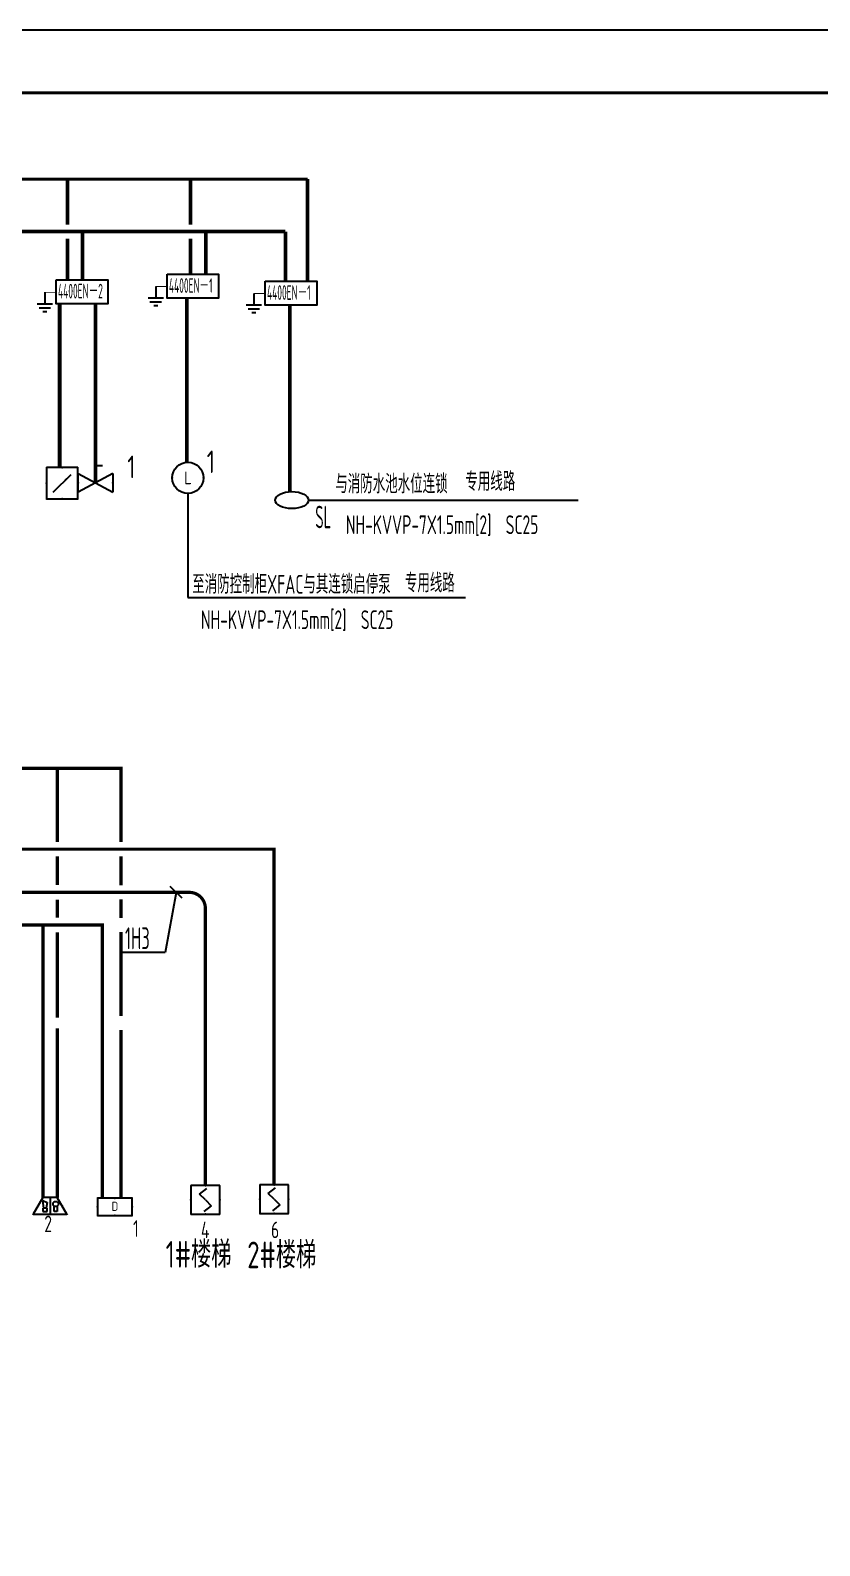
# Model space of a CAD drawing. Extents: x 6250600 to 6678662, y -692028 to -290561.
# Drawn here: x 6636556 to 6649175, y -354139 to -329927 of the extents above; entities that cross this region are included whole.
import ezdxf
from ezdxf.enums import TextEntityAlignment as Align

# ---------------------------------------------------------------- set-up
doc = ezdxf.new("R2010")
doc.units = 0
doc.header["$LTSCALE"] = 1000
doc.header["$MEASUREMENT"] = 0
doc.linetypes.add('DASH', pattern=[0.35, 0.25, -0.1])
doc.layers.get('0').update_dxf_attribs({"linetype": 'CONTINUOUS'})
for name, color, linetype in [('DIM-消防', 3, 'CONTINUOUS'), ('ELEMENT', 3, 'CONTINUOUS'), ('EQUIP-消防', 3, 'CONTINUOUS'), ('PUB_TEXT', 7, 'CONTINUOUS'), ('PUB_TITLE', 4, 'CONTINUOUS'), ('SIG_TEXT', 7, 'CONTINUOUS'), ('WIRE-消防', 5, 'CONTINUOUS'), ('WIRE-照明', 1, 'CONTINUOUS'), ('电信', 7, 'CONTINUOUS'), ('电气', 7, 'CONTINUOUS')]:
    doc.layers.add(name, color=color, linetype=linetype)
doc.styles.add('_TEL_DIM', font='sceie.shx', dxfattribs={"width": 0.8, "height": 3.5, "bigfont": 'sceic.shx'})
doc.styles.add('SCEI', font='sceie.shx', dxfattribs={"width": 0.8, "height": 400, "bigfont": 'sceic.shx'})
doc.styles.add('sceie', font='sceie.shx', dxfattribs={"width": 0.7, "bigfont": 'sceic.shx'})
doc.styles.get("Standard").update_dxf_attribs({"font": 'GBENOR', "bigfont": 'GBCBIG'})

# ---------------------------------------------------------------- blocks, each defined once
blk = doc.blocks.new('$equip$00002679')
for p, q in [((-0.2996796805819031, 0.6986369468322664), (-0.7026802913169377, 0)), ((0.3003203194093658, 0.6986369468322664), (-0.299679680596455, 0.6986369468322664)), ((0.3003203194239177, 0.6986369468322664), (-0.2996796805819031, 0.6986369468322664)), ((0.0003203194210072979, 0.6986369468322664), (0.0003203194210072979, 0)), ((0.7026802913169377, 0), (0.3003203194239177, 0.6986369468322664)), ((-0.7026802913169377, 0), (0.7026802913169377, 0)), ((-0.2635199135474977, 0.2490828612462792), (-0.3035199135338189, 0.5690828612459882)), ((-0.3035199135338189, 0.5690828612459882), (-0.1275199135343428, 0.4890828612442419)), ((-0.3035199135338189, 0.2490828612462792), (-0.3035199135338189, 0.1130828612404002)), ((-0.1275199135343428, 0.2490828612462792), (-0.3035199135338189, 0.2490828612462792)), ((-0.3035199135338189, 0.1130828612404002), (-0.1275199135343428, 0.1130828612404002)), ((-0.1275199135343428, 0.4890828612442419), (-0.1675199135497678, 0.2490828612462792)), ((-0.1275199135343428, 0.1130828612404002), (-0.1275199135343428, 0.2490828612462792)), ((0.1736264291102998, 0.1102877192861342), (0.1736264291102998, 0.3383182315337763)), ((0.2936264291056432, 0.1102877192861342), (0.1736264291102998, 0.1102877192861342)), ((0.2936264291056432, 0.3383182315337763), (0.2936264291056432, 0.1102877192861342))]:
    blk.add_line(p, q)
at = {"const_width": 0.06666666666666667}
for points in [[(-0.2996796805819031, 0.6986369468322664), (0.3003203194239177, 0.6986369468322664), (0.7026802913242136, 0), (-0.7026802913169377, 0), (-0.2996796805819031, 0.6986369468322664), (0.3003203194239177, 0.6986369468322664)], [(-0.2993593611754477, 0.6986369468286284), (0.3006406388303731, 0.6986369468286284), (0.703000610737945, 0), (-0.7023599719032063, 0), (-0.2993593611608958, 0.6986369468286284), (0.3006406388303731, 0.6986369468286284)]]:
    blk.add_lwpolyline(points, dxfattribs=at)
blk.add_circle((0.2336264290934196, 0.4302877192858432), 0.1108305042920649)
for p in [(0.0003203194064553827, 0.6986369468322664), (-0.500859666535689, 0.3493184734143142), (0, 0), (0.5015003053704277, 0.3493184734161332)]:
    blk.add_point(p)
at = {"color": 7, "flags": 1}
for tag, height, p in [('A', 2e-05, (0, 0)), ('B', 0.4, (0.9607538544587442, 0.2991300234280061))]:
    blk.add_attdef(tag, text='', height=height, dxfattribs=at).set_placement(p, align=Align.MIDDLE_CENTER)
blk = doc.blocks.new('$Equip$00002649')
for p, q in [((-0.5, 0.5), (-0.5, -0.5)), ((0.5, 0.5), (-0.5, 0.5)), ((-0.2000000000116415, 0.2000000000043656), (0.04999999998835847, 0.4000000000014552)), ((0, 0), (-0.2000000000116415, 0.2000000000043656)), ((0, 0), (0.1999999999825377, -0.1999999999970896)), ((0.5, -0.5), (0.5, 0.5)), ((-0.5, -0.5), (0.5, -0.5)), ((0.1999999999825377, -0.1999999999970896), (-0.0500000000174623, -0.4000000000014552))]:
    blk.add_line(p, q)
at = {"const_width": 0.04}
blk.add_lwpolyline([(-0.5, 0.5), (0.5, 0.5), (0.5, -0.5), (-0.5, -0.5), (-0.5, 0.5), (0.5, 0.5)], dxfattribs=at)
for p in [(-0.5, 0), (0, 0.5), (0.5, 0), (0, -0.5)]:
    blk.add_point(p)
at = {"color": 7, "flags": 1}
for tag, height, p in [('A', 2e-05, (0, 0)), ('B', 0.4, (0.7619185979783651, -0.207799414958572))]:
    blk.add_attdef(tag, text='', height=height, dxfattribs=at).set_placement(p, align=Align.MIDDLE_CENTER)
blk = doc.blocks.new('$equip$00002778')
for p, q in [((0.6499999999941792, 0.6500000000014552), (-0.6499999999941792, 0.6500000000014552)), ((-0.6499999999941792, 0.6500000000014552), (-0.6499999999941792, 0)), ((0.6499999999941792, 0), (0.6499999999941792, 0.6500000000014552)), ((-0.6499999999941792, 0), (0.6499999999941792, 0))]:
    blk.add_line(p, q)
at = {"const_width": 0.06666666666666667}
blk.add_lwpolyline([(-0.6499999999941792, 0.6500000000014552), (-0.6499999999941792, 0), (0.6499999999941792, 0), (0.6499999999941792, 0.6500000000014552), (-0.6499999999941792, 0.6500000000014552), (-0.6499999999941792, 0)], dxfattribs=at)
for p in [(0, 0.6500000000014552), (-0.6499999999941792, 0.3250000000007276), (0, 0), (0.6499999999941792, 0.3250000000007276)]:
    blk.add_point(p)
at = {"color": 7}
blk.add_attdef('$TEXT$', text='', height=0.34, dxfattribs=at).set_placement((0.006237997877178714, 0.3429758970196417), align=Align.MIDDLE_CENTER)
at = {"color": 7, "flags": 1}
for tag, height, p in [('A', 2e-05, (0, 0)), ('B', 0.4, (0.9046029297023779, 0.2456043182437497))]:
    blk.add_attdef(tag, text='', height=height, dxfattribs=at).set_placement(p, align=Align.MIDDLE_CENTER)
blk = doc.blocks.new('$element$00000277')
for points in [[(0, 0), (0, -0.375)], [(-0.25, -0.375), (0.250000000001819, -0.375)], [(-0.1875, -0.5), (0.187500000001819, -0.5)], [(-0.0625, -0.625000000001819), (0.0625, -0.625000000001819)]]:
    blk.add_lwpolyline(points)
at = {"flags": 9}
blk.add_attdef('S', (1.819e-12, 0), '', height=6.6666666667e-06, dxfattribs=at)
blk = doc.blocks.new('$equip$00002794')
for p, q in [((0, -0.5516233038288192), (0, 0)), ((0, 0), (0.2292621042870451, 0)), ((-0.5500000000029104, -0.8516233038317296), (-0.5500000000029104, -0.2516233038331848)), ((-0.5500000000029104, -0.2516233038331848), (0.5500000000029104, -0.8516233038317296)), ((0.5500000000029104, -0.2516233038331848), (-0.5500000000029104, -0.8516233038317296)), ((0.5500000000029104, -0.2516233038331848), (0.5500000000029104, -0.8516233038317296))]:
    blk.add_line(p, q)
for p in [(-0.5500000000029104, -0.5516233038324572), (0, -0.5516233038288192), (0.5500000000029104, -0.5516233038288192)]:
    blk.add_point(p)
at = {"color": 7, "flags": 1}
for tag, height, p in [('A', 2e-05, (0, 0)), ('B', 0.4, (0.804602929718385, -0.6060189855870703))]:
    blk.add_attdef(tag, text='', height=height, dxfattribs=at).set_placement(p, align=Align.MIDDLE_CENTER)
blk = doc.blocks.new('$equip$00002760')
for p, q in [((0.5, 0.500000000001819), (-0.5, 0.500000000001819)), ((-0.5, 0.500000000001819), (-0.5, -0.499999999998181)), ((0.5, -0.499999999998181), (0.5, 0.500000000001819)), ((-0.2828427124768496, -0.2828427124750306), (0.2828427124768496, 0.2828427124750306)), ((-0.5, -0.499999999998181), (0.5, -0.499999999998181))]:
    blk.add_line(p, q)
at = {"const_width": 0.05}
blk.add_lwpolyline([(-0.5, 0.500000000001819), (0.5, 0.500000000001819), (0.5, -0.499999999998181), (-0.5, -0.499999999998181), (-0.5, 0.500000000001819), (0.5, 0.500000000001819)], dxfattribs=at)
for p in [(0, 0.500000000001819), (-0.5, 1.818989403545856e-12), (0.5, 1.818989403545856e-12), (0, -0.499999999998181)]:
    blk.add_point(p)
blk.add_solid([(0.2828427124768496, 0.2828427124750306), (0.07496522692963481, 0.1241171143974498), (0.1241171194706112, 0.07496522183828347)])
at = {"color": 7, "flags": 1}
for tag, height, p in [('A', 2e-05, (0, 0)), ('B', 0.4, (0.7546029297081986, -0.2543956817535218))]:
    blk.add_attdef(tag, text='', height=height, dxfattribs=at).set_placement(p, align=Align.MIDDLE_CENTER)
blk = doc.blocks.new('$equip$00002792')
at = {"const_width": 0.04}
blk.add_lwpolyline([(-0.5, 0, -1), (0.5, 0, -1), (-0.5, 0, -1.4631756610552)], format="xyb", dxfattribs=at)
blk.add_circle((0, 0), 0.5000000000000145)
for p in [(0, 0.5), (-0.5, 0), (0.5, 0), (0, -0.5000000000009095)]:
    blk.add_point(p)
at = {"color": 7}
blk.add_attdef('$TEXT$', text='', height=0.4, dxfattribs=at).set_placement((0.001848356885602698, -0.002460874791722745), align=Align.MIDDLE_CENTER)
at = {"color": 7, "flags": 1}
for tag, height, p in [('A', 2e-05, (0, 0)), ('B', 0.4, (0.7546029297081986, -0.2543956817562503))]:
    blk.add_attdef(tag, text='', height=height, dxfattribs=at).set_placement(p, align=Align.MIDDLE_CENTER)

msp = doc.modelspace()

# ---------------------------------------------------------------- linework, layer by layer
for points in [[(6638745.385508994, -333825.4841111398), (6639567.186871421, -333825.4841111398), (6639567.186871421, -334209.2114776281), (6638745.385508994, -334209.2114776281)], [(6636972.567961263, -333913.9936425989), (6637794.369323689, -333913.9936425989), (6637794.369323689, -334297.721009087), (6636972.567961263, -334297.721009087)], [(6640313.287135132, -333937.4852280437), (6641135.088497559, -333937.4852280437), (6641135.088497559, -334321.2125945319), (6640313.287135132, -334321.2125945319)]]:
    msp.add_lwpolyline(points, close=True)
msp.add_ellipse((6640737.786275657, -337433.6414897055), major_axis=(-267.986628716113, 0), ratio=0.5057547897602837)
at = {"layer": 'DIM-消防'}
msp.add_line((6638983.821377736, -343795.2704444069), (6638794.493537073, -343605.9426037443), dxfattribs=at)
for points in [[(6638889.157457405, -343700.6065240756), (6638712.594520816, -344658.7123830479)], [(6638712.594520816, -344658.7123830479), (6637982.92785415, -344658.7123830479)]]:
    msp.add_lwpolyline(points, dxfattribs=at)
at = {"layer": 'ELEMENT', "const_width": 14.04}
for points in [[(6636972.567961263, -334113.446009087), (6636788.781112828, -334113.446009087)], [(6638745.741731282, -334018.8351151651), (6638561.954882848, -334018.8351151651)], [(6640313.64335742, -334130.836232069), (6640129.856508986, -334130.836232069)]]:
    msp.add_lwpolyline(points, dxfattribs=at)
at = {"layer": 'PUB_TITLE', "linetype": 'Continuous'}
msp.add_lwpolyline([(6614810.357590052, -371927.2865886525), (6674210.357590052, -371927.2865886525), (6674210.357590052, -329927.2865886525), (6614810.357590052, -329927.2865886525)], close=True, dxfattribs=at)
at = {"layer": 'PUB_TITLE', "const_width": 49.99999999999972}
msp.add_lwpolyline([(6617310.357590052, -370927.2865886525), (6673210.357590052, -370927.2865886525), (6673210.357590052, -330927.2865886525), (6617310.357590052, -330927.2865886525)], close=True, dxfattribs=at)
at = {"layer": 'SIG_TEXT'}
for p, q in [((6639075.20391498, -337328.0316483004), (6639075.20391498, -338988.7981090117)), ((6641005.771119358, -337434.1361782269), (6645314.212653724, -337434.1361782269)), ((6639075.20391498, -338988.7981090117), (6643511.523862854, -338988.7981090117))]:
    msp.add_line(p, q, dxfattribs=at)
at = {"layer": 'WIRE-消防', "color": 5, "linetype": 'Continuous'}
for points, const_width in [([(6640634.879000398, -333142.8805001666), (6624667.85194376, -333142.4436790538)], 60), ([(6640452.615192842, -348374.2502405578), (6640452.461158184, -343009.6911205756), (6638080.681285335, -343009.6911205756)], 51), ([(6637708.929445595, -348586.4004133348), (6637708.929445597, -344222.7855624775), (6624678.093867567, -344222.7855624778)], 51), ([(6636759.039527994, -348580.3190515921), (6636759.141132288, -344222.7855624775)], 51)]:
    msp.add_lwpolyline(points, dxfattribs=dict(at, const_width=const_width))
at = {"layer": 'WIRE-消防', "const_width": 60}
for points in [[(6637392.404297619, -333913.9936425989), (6637392.404297619, -333169.283133051)], [(6639360.733302625, -333825.4841111398), (6639360.675927816, -333169.283133051)], [(6640634.879000398, -333142.8805001666), (6640634.879000398, -333942.2038906745)], [(6637026.610353153, -334297.721009087), (6637026.610353153, -336914.3424737438)], [(6637598.429946934, -337162.6971996601), (6637598.429946934, -334297.721009087)], [(6639059.521807086, -334209.2114776281), (6639059.521807086, -335805.7654292071)], [(6640706.172014507, -337314.2237189179), (6640706.172014507, -334321.2125945319)], [(6639059.521807086, -335514.7749335188), (6639059.521807086, -336825.8329422849)]]:
    msp.add_lwpolyline(points, dxfattribs=at)
at = {"layer": 'WIRE-消防', "linetype": 'Continuous', "const_width": 51}
for points in [[(6638380.065455737, -343009.6911205759), (6624668.214444143, -343009.6911205761)], [(6638389.944879161, -343700.6065240756), (6624678.093867567, -343700.6065240758)], [(6639001.638235192, -343700.6065240754), (6637856.542782265, -343700.6065240754)]]:
    msp.add_lwpolyline(points, dxfattribs=at)
at = {"layer": 'WIRE-消防', "color": 5, "linetype": 'Continuous', "const_width": 51}
msp.add_lwpolyline([(6639354.620435943, -348384.9890554654), (6639354.620435943, -343955.6065240754, 0.4142135623730951), (6639099.620435943, -343700.6065240754), (6638090.560708759, -343700.6065240754)], format="xyb", dxfattribs=at)
at = {"layer": 'WIRE-照明', "color": 1, "linetype": 'DASH'}
for points, const_width in [([(6640987.503264572, -332304.5778921187), (6623006.34955412, -332304.5778921187)], 51), ([(6637149.54607509, -332304.5778921187), (6637149.546074936, -333030.2851494313)], 60), ([(6639117.875080096, -332304.5778921187), (6639117.875080216, -333030.3389983829)], 60), ([(6640987.503264572, -332304.5778921187), (6640987.503264572, -333937.4852280437)], 60), ([(6637149.546074936, -333255.2851495155), (6637149.54607509, -333913.9936425989)], 60), ([(6639117.875080216, -333255.338998467), (6639117.875080096, -333825.4841111398)], 60), ([(6638007.061240825, -342897.1911205667), (6638007.06124088, -341717.9455341618), (6623746.491573902, -341717.9455341618)], 51), ([(6636988.506147401, -341717.9455341618), (6636988.506147506, -342897.1911205667)], 51), ([(6636988.506147506, -343122.1911205667), (6636988.506147401, -343585.2497311127)], 51), ([(6638007.061240878, -343588.106524074), (6638007.061240825, -343122.1911205667)], 51), ([(6636988.506147401, -343815.963317039), (6636988.506147401, -344107.4287695116)], 51), ([(6638007.061240878, -344110.2855624782), (6638007.061240878, -343813.106524074)], 51), ([(6636988.506147401, -344338.1423554411), (6636988.5061474, -345703.2601776838)], 51), ([(6638007.061240878, -345676.8226776852), (6638007.061240878, -344335.2855624782)], 51), ([(6636988.5061474, -345875.3851776838), (6636988.506147401, -348580.1981677779)], 51), ([(6638007.06124088, -348586.4004133348), (6638007.061240878, -345901.8226776852)], 51)]:
    msp.add_lwpolyline(points, dxfattribs=dict(at, const_width=const_width))

# ---------------------------------------------------------------- block references
at = {"layer": 'ELEMENT', "xscale": 491.4000000000233, "yscale": 491.4000000000233, "zscale": 491.4000000000233}
for p in [(6636788.781112828, -334113.446009087), (6638561.954882848, -334018.8351151651), (6640129.856508986, -334130.836232069)]:
    msp.add_blockref('$element$00000277', p, dxfattribs=at)
at = {"layer": 'EQUIP-消防'}
for name, p, xscale, yscale, zscale in [('$equip$00002760', (6637065.761574904, -337164.3424737448), 500, 500, 500), ('$equip$00002794', (6637598.429946934, -336879.9176334172), 500, 500, 500), ('$Equip$00002649', (6639354.620435943, -348614.4890554654), 459, 459, 459), ('$Equip$00002649', (6640452.630069677, -348603.7502405578), 459, 459, 459), ('$equip$00002679', (6636873.633625227, -348843.9890554654), 382.5, 382.5, 382.5)]:
    msp.add_blockref(name, p, dxfattribs=dict(at, xscale=xscale, yscale=yscale, zscale=zscale))
for name, p, xscale, yscale, zscale, values in [('$equip$00002792', (6639075.20391498, -337078.0316482999), 500, 500, 500, {'$TEXT$': 'L'}), ('$equip$00002778', (6637905.918391261, -348862.6504133355), 425, 425, 425, {'$TEXT$': 'D'})]:
    msp.add_blockref(name, p, dxfattribs=dict(at, xscale=xscale, yscale=yscale, zscale=zscale)).add_auto_attribs(values)

# ---------------------------------------------------------------- texts
at = {"style": 'sceie', "width": 0.8}
for s, p in [('1#楼梯', (6638720.514843544, -349696.7850343259)), ('2#楼梯', (6640023.596906601, -349705.4080412467))]:
    msp.add_text(s, height=425, dxfattribs=at).set_placement(p)
at = {"layer": 'DIM-消防', "color": 7, "style": '_TEL_DIM', "width": 0.6400000000000001}
msp.add_text('1H3', height=350, dxfattribs=at).set_placement((6638070.42785415, -344608.7123830479))
at = {"layer": 'PUB_TEXT', "style": 'SCEI', "width": 0.8}
for s, p in [('2', (6636780.593418303, -349129.1841861983)), ('1', (6638199.024081422, -349202.6538095206)), ('4', (6639284.440897222, -349225.2077544886)), ('6', (6640404.551056595, -349225.2077544886))]:
    msp.add_text(s, height=264.384, dxfattribs=at).set_placement(p)
at = {"layer": '电信', "style": 'SCEI'}
for s, height, width, p in [('4400EN－2', 234, 0.55, (6636999.236871291, -334093.9282334718)), ('4400EN－1', 234, 0.55, (6638772.054419021, -334005.4187020128)), ('4400EN－1', 234, 0.55, (6640339.956045159, -334117.4198189167)), ('1', 360, 0.85, (6638106.839979859, -336902.9490721634)), ('1', 360, 0.85, (6639377.118527748, -336821.1133564966)), ('SL', 360, 0.55, (6641111.986316099, -337702.7769849487))]:
    msp.add_text(s, height=height, dxfattribs=dict(at, width=width)).set_placement(p, align=Align.MIDDLE_LEFT)
at = {"layer": '电气', "color": 3, "style": 'sceie', "width": 0.7}
for s, p in [('与消防水池水位连锁', (6641431.483941149, -337325.2775711702)), ('专用线路', (6643509.861029201, -337286.2455961647)), ('NH-KVVP-7X1.5mm[2]  SC25', (6641600.295325618, -337976.8534201026)), ('至消防控制柜XFAC与其连锁启停泵', (6639144.782080134, -338928.5925816955)), ('专用线路', (6642544.050393291, -338907.1666199422)), ('NH-KVVP-7X1.5mm[2]  SC25', (6639283.513184031, -339494.4180673255))]:
    msp.add_text(s, height=300, rotation=0.005382696002048839, dxfattribs=at).set_placement(p)

doc.saveas('drawing.dxf')
